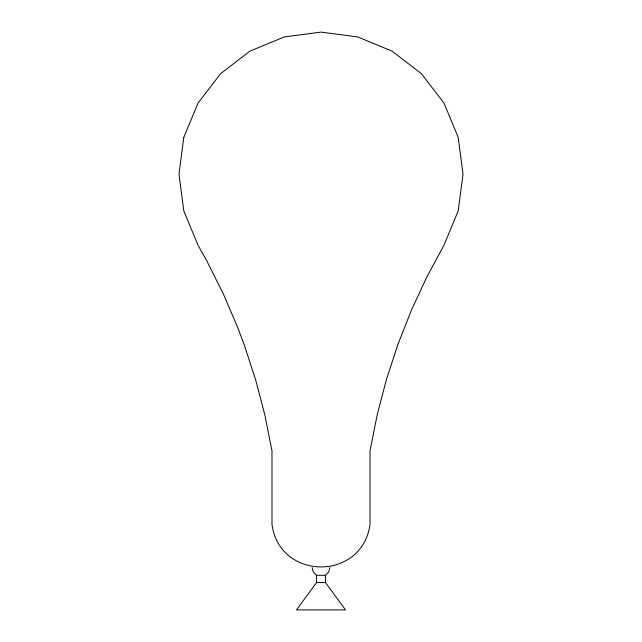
<?xml version="1.0" encoding="UTF-8"?>
<svg xmlns="http://www.w3.org/2000/svg" width="642" height="642" viewBox="0 0 642 642"><rect width="100%" height="100%" fill="white"/><g stroke="black" fill="none" stroke-linecap="round" stroke-linejoin="round"><path stroke-width="0.96" d="M329.9 567.592L328.704 572.046L325.446 575.304L316.554 575.304L313.296 572.046L312.1 567.592M316.554 575.304L316.554 582.559L296.492 609.9L345.508 609.9L325.446 582.559L325.446 575.304M316.554 582.559L325.446 582.559M183.805 137.372L178.966 174.134L183.805 210.897L197.993 245.156L206.909 261.142L223.304 293.875L237.717 327.532L244.169 344.666L255.54 379.462L264.817 414.876L271.983 450.78L271.983 524.313C279.551 581.106 362.449 581.106 370.017 524.313L370.017 450.78L377.183 414.876L386.46 379.462L397.831 344.666L411.241 310.6L426.649 277.392L444.007 245.156L458.195 210.897L463.034 174.134L458.195 137.372L444.007 103.121L421.433 73.702L392.021 51.127L357.763 36.939L321 32.1L284.237 36.939L249.979 51.127L220.567 73.702L197.993 103.121L183.805 137.372"/></g></svg>
